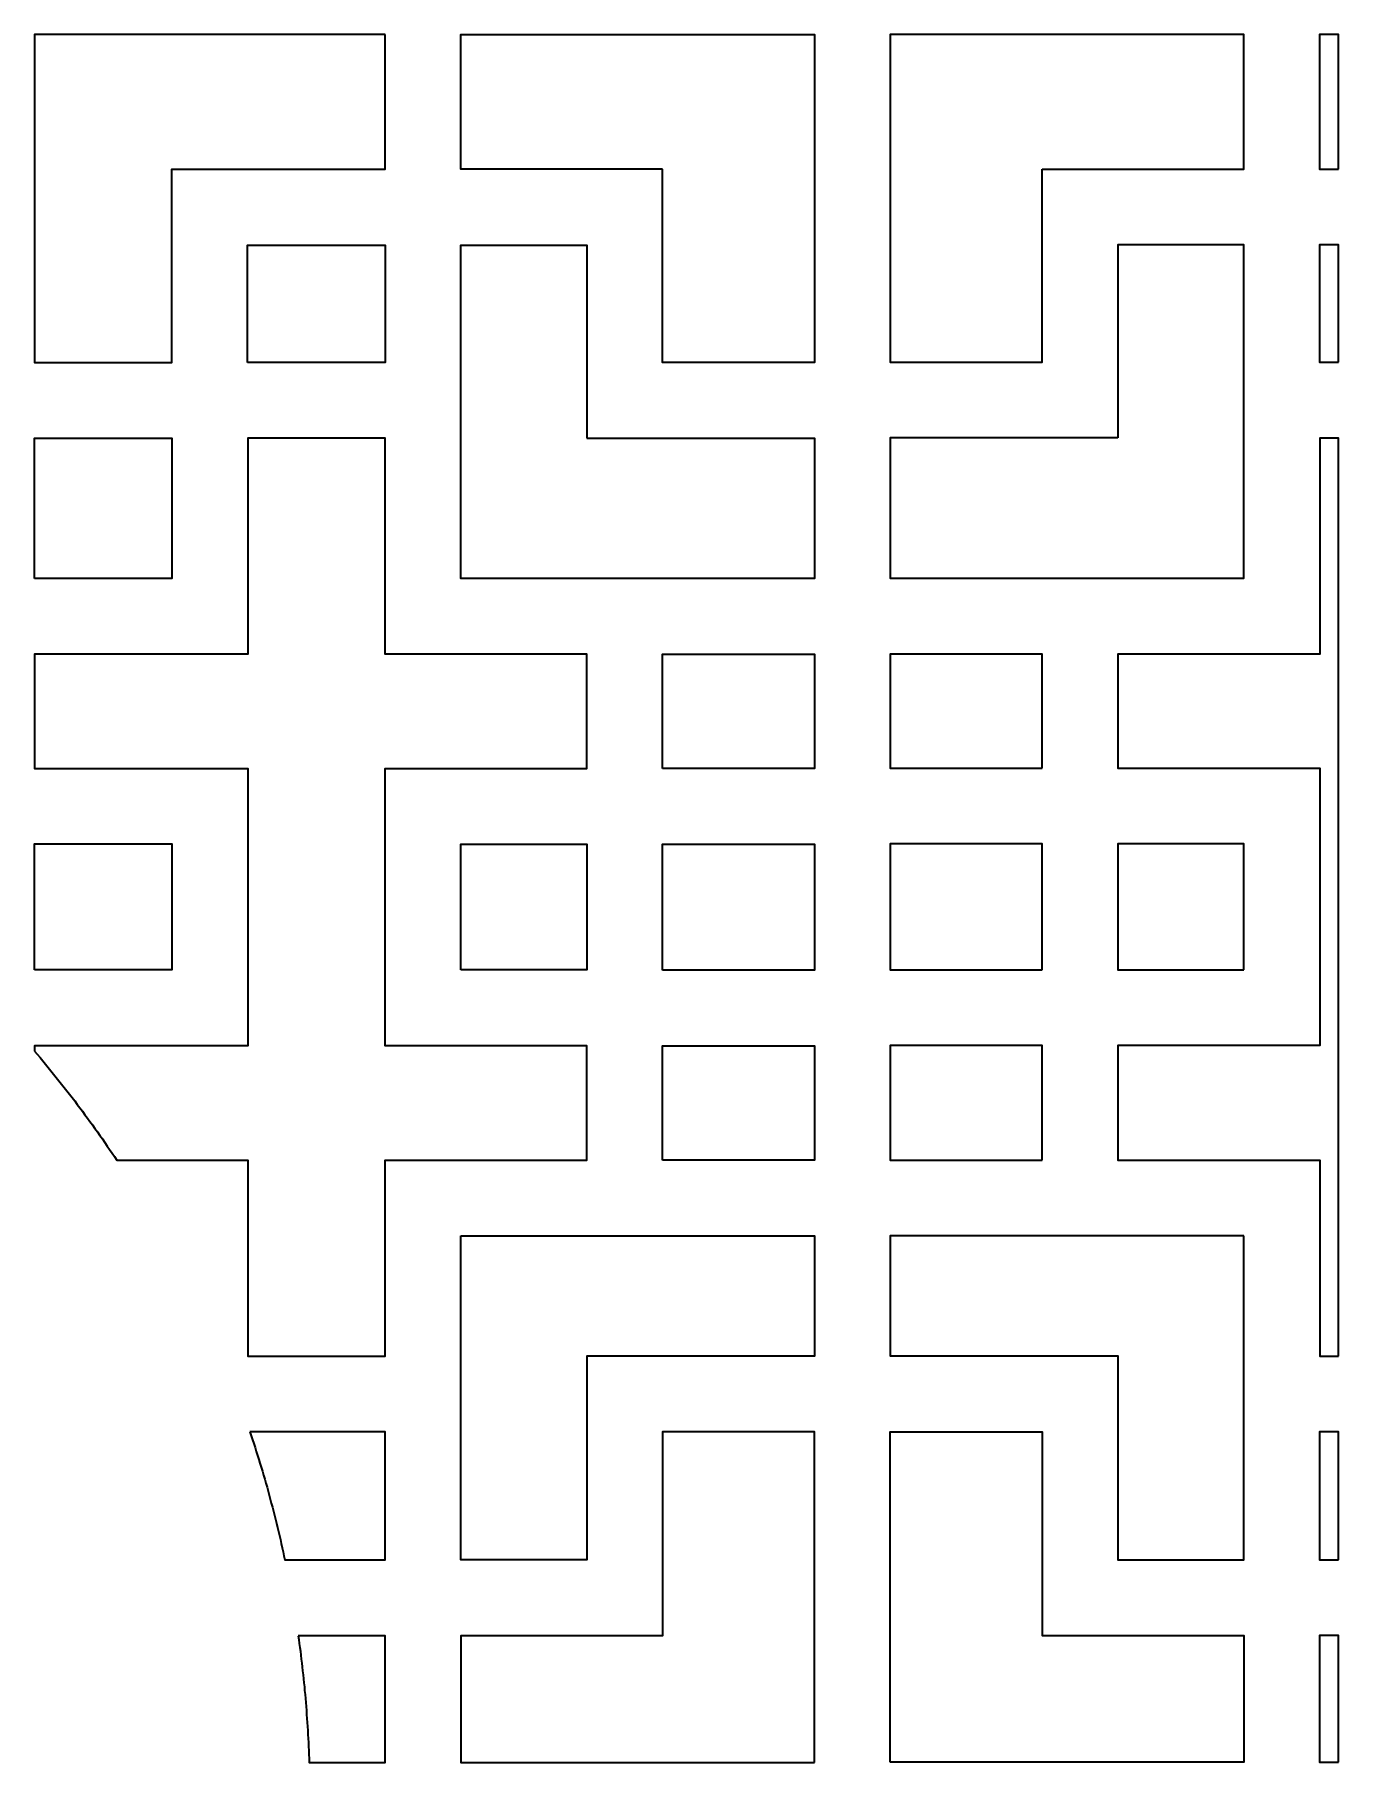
# Model space of a CAD drawing. Header units: centimetres. Extents: x 24 to 482, y -156 to 120.
# Drawn here: x 216.49 to 247.49, y -17.92 to 23.16 of the extents above; entities that cross this region are included whole.
import ezdxf

# ---------------------------------------------------------------- set-up
doc = ezdxf.new("R2010")
doc.units = ezdxf.units.CM
doc.header["$MEASUREMENT"] = 0
doc.layers.add('layer 1', color=7, linetype='Continuous')

msp = doc.modelspace()

# ---------------------------------------------------------------- linework, layer by layer
at = {"layer": 'layer 1', "color": 250, "lineweight": 35}
for points, knots in [([(224.82582, 23.15496), (224.82582, 23.15496), (224.82582, 19.95496), (224.82582, 19.95496), (224.82582, 19.95496), (224.82582, 19.95496), (219.75832, 19.95496), (219.75832, 19.95496), (219.75832, 19.95496), (219.75832, 19.95496), (219.75832, 15.36496), (219.75832, 15.36496), (219.75832, 15.36496), (219.75832, 15.36496), (216.49332, 15.36496), (216.49332, 15.36496), (216.49332, 15.36496), (216.49332, 15.36496), (216.49332, 23.15496), (216.49332, 23.15496), (216.49332, 23.15496), (216.49332, 23.15496), (224.82582, 23.15496), (224.82582, 23.15496)], [0, 0, 0, 0, 0.14285714, 0.14285714, 0.14285714, 0.14285714, 0.28571429, 0.28571429, 0.28571429, 0.28571429, 0.42857143, 0.42857143, 0.42857143, 0.42857143, 0.57142857, 0.57142857, 0.57142857, 0.57142857, 0.71428571, 0.71428571, 0.71428571, 0.71428571, 1, 1, 1, 1]), ([(231.42082, 19.95496), (231.42082, 19.95496), (231.41832, 15.36496), (231.41832, 15.36496), (231.41832, 15.36496), (231.41832, 15.36496), (235.03082, 15.36496), (235.03082, 15.36496), (235.03082, 15.36496), (235.03082, 15.36496), (235.03082, 23.15496), (235.03082, 23.15496), (235.03082, 23.15496), (235.03082, 23.15496), (226.62582, 23.15496), (226.62582, 23.15496), (226.62582, 23.15496), (226.62582, 23.15496), (226.62582, 19.95496), (226.62582, 19.95496), (226.62582, 19.95496), (226.62582, 19.95496), (231.42082, 19.95496), (231.42082, 19.95496)], [0, 0, 0, 0, 0.14285714, 0.14285714, 0.14285714, 0.14285714, 0.28571429, 0.28571429, 0.28571429, 0.28571429, 0.42857143, 0.42857143, 0.42857143, 0.42857143, 0.57142857, 0.57142857, 0.57142857, 0.57142857, 0.71428571, 0.71428571, 0.71428571, 0.71428571, 1, 1, 1, 1]), ([(240.44332, 19.95746), (240.44332, 19.95746), (240.44582, 15.36996), (240.44582, 15.36996), (240.44582, 15.36996), (240.44582, 15.36996), (236.83332, 15.36996), (236.83332, 15.36996), (236.83332, 15.36996), (236.83332, 15.36996), (236.83332, 23.15746), (236.83332, 23.15746), (236.83332, 23.15746), (236.83332, 23.15746), (245.23832, 23.15746), (245.23832, 23.15746), (245.23832, 23.15746), (245.23832, 23.15746), (245.23832, 19.95746), (245.23832, 19.95746), (245.23832, 19.95746), (245.23832, 19.95746), (240.44332, 19.95746), (240.44332, 19.95746)], [0, 0, 0, 0, 0.14285714, 0.14285714, 0.14285714, 0.14285714, 0.28571429, 0.28571429, 0.28571429, 0.28571429, 0.42857143, 0.42857143, 0.42857143, 0.42857143, 0.57142857, 0.57142857, 0.57142857, 0.57142857, 0.71428571, 0.71428571, 0.71428571, 0.71428571, 1, 1, 1, 1]), ([(247.48581, 19.95746), (247.48581, 19.95746), (247.03832, 19.95746), (247.03832, 19.95746), (247.03832, 19.95746), (247.03832, 19.95746), (247.03832, 23.15746), (247.03832, 23.15746), (247.03832, 23.15746), (247.03832, 23.15746), (247.48581, 23.15746), (247.48581, 23.15746), (247.48581, 23.15746), (247.48581, 23.15746), (247.48581, 19.95746), (247.48581, 19.95746)], [0, 0, 0, 0, 0.2, 0.2, 0.2, 0.2, 0.4, 0.4, 0.4, 0.4, 0.6, 0.6, 0.6, 0.6, 1, 1, 1, 1]), ([(221.55582, 15.36496), (221.55582, 15.36496), (224.82582, 15.36496), (224.82582, 15.36496), (224.82582, 15.36496), (224.82582, 15.36496), (224.82582, 18.15496), (224.82582, 18.15496), (224.82582, 18.15496), (224.82582, 18.15496), (221.55582, 18.15496), (221.55582, 18.15496), (221.55582, 18.15496), (221.55582, 18.15496), (221.55582, 15.36496), (221.55582, 15.36496)], [0, 0, 0, 0, 0.2, 0.2, 0.2, 0.2, 0.4, 0.4, 0.4, 0.4, 0.6, 0.6, 0.6, 0.6, 1, 1, 1, 1]), ([(229.62082, 13.56496), (229.62082, 13.56496), (229.62082, 18.15496), (229.62082, 18.15496), (229.62082, 18.15496), (229.62082, 18.15496), (226.62582, 18.15496), (226.62582, 18.15496), (226.62582, 18.15496), (226.62582, 18.15496), (226.62582, 10.22996), (226.62582, 10.22996), (226.62582, 10.22996), (226.62582, 10.22996), (235.03082, 10.22996), (235.03082, 10.22996), (235.03082, 10.22996), (235.03082, 10.22996), (235.03082, 13.56496), (235.03082, 13.56496), (235.03082, 13.56496), (235.03082, 13.56496), (229.62082, 13.56496), (229.62082, 13.56496)], [0, 0, 0, 0, 0.14285714, 0.14285714, 0.14285714, 0.14285714, 0.28571429, 0.28571429, 0.28571429, 0.28571429, 0.42857143, 0.42857143, 0.42857143, 0.42857143, 0.57142857, 0.57142857, 0.57142857, 0.57142857, 0.71428571, 0.71428571, 0.71428571, 0.71428571, 1, 1, 1, 1]), ([(242.24331, 13.56996), (242.24331, 13.56996), (242.24331, 18.15746), (242.24331, 18.15746), (242.24331, 18.15746), (242.24331, 18.15746), (245.23832, 18.15746), (245.23832, 18.15746), (245.23832, 18.15746), (245.23832, 18.15746), (245.23832, 10.23246), (245.23832, 10.23246), (245.23832, 10.23246), (245.23832, 10.23246), (236.83332, 10.23246), (236.83332, 10.23246), (236.83332, 10.23246), (236.83332, 10.23246), (236.83332, 13.56996), (236.83332, 13.56996), (236.83332, 13.56996), (236.83332, 13.56996), (242.24331, 13.56996), (242.24331, 13.56996)], [0, 0, 0, 0, 0.14285714, 0.14285714, 0.14285714, 0.14285714, 0.28571429, 0.28571429, 0.28571429, 0.28571429, 0.42857143, 0.42857143, 0.42857143, 0.42857143, 0.57142857, 0.57142857, 0.57142857, 0.57142857, 0.71428571, 0.71428571, 0.71428571, 0.71428571, 1, 1, 1, 1]), ([(247.48581, 15.36996), (247.48581, 15.36996), (247.03832, 15.36996), (247.03832, 15.36996), (247.03832, 15.36996), (247.03832, 15.36996), (247.03832, 18.15746), (247.03832, 18.15746), (247.03832, 18.15746), (247.03832, 18.15746), (247.48581, 18.15746), (247.48581, 18.15746), (247.48581, 18.15746), (247.48581, 18.15746), (247.48581, 15.36996), (247.48581, 15.36996)], [0, 0, 0, 0, 0.2, 0.2, 0.2, 0.2, 0.4, 0.4, 0.4, 0.4, 0.6, 0.6, 0.6, 0.6, 1, 1, 1, 1]), ([(216.49332, 10.22746), (216.49332, 10.22746), (219.75582, 10.22746), (219.75582, 10.22746), (219.75582, 10.22746), (219.75582, 10.22746), (219.75582, 13.56496), (219.75582, 13.56496), (219.75582, 13.56496), (219.75582, 13.56496), (216.49332, 13.56496), (216.49332, 13.56496), (216.49332, 13.56496), (216.49332, 13.56496), (216.49332, 10.22746), (216.49332, 10.22746)], [0, 0, 0, 0, 0.2, 0.2, 0.2, 0.2, 0.4, 0.4, 0.4, 0.4, 0.6, 0.6, 0.6, 0.6, 1, 1, 1, 1]), ([(216.49332, -1.00504), (216.49332, -1.00504), (216.49332, -0.88004), (216.49332, -0.88004), (216.49332, -0.88004), (216.49332, -0.88004), (221.56332, -0.88004), (221.56332, -0.88004), (221.56332, -0.88004), (221.56332, -0.88004), (221.56332, 5.71496), (221.56332, 5.71496), (221.56332, 5.71496), (221.56332, 5.71496), (216.49332, 5.71496), (216.49332, 5.71496), (216.49332, 5.71496), (216.49332, 5.71496), (216.49332, 8.42746), (216.49332, 8.42746), (216.49332, 8.42746), (216.49332, 8.42746), (221.56332, 8.42746), (221.56332, 8.42746), (221.56332, 8.42746), (221.56332, 8.42746), (221.56332, 13.56496), (221.56332, 13.56496), (221.56332, 13.56496), (221.56332, 13.56496), (224.82332, 13.56496), (224.82332, 13.56496), (224.82332, 13.56496), (224.82332, 13.56496), (224.82332, 8.42746), (224.82332, 8.42746), (224.82332, 8.42746), (224.82332, 8.42746), (229.62082, 8.42746), (229.62082, 8.42746), (229.62082, 8.42746), (229.62082, 8.42746), (229.62082, 5.71496), (229.62082, 5.71496), (229.62082, 5.71496), (229.62082, 5.71496), (224.82332, 5.71496), (224.82332, 5.71496), (224.82332, 5.71496), (224.82332, 5.71496), (224.82332, -0.88004), (224.82332, -0.88004), (224.82332, -0.88004), (224.82332, -0.88004), (229.62082, -0.88004), (229.62082, -0.88004), (229.62082, -0.88004), (229.62082, -0.88004), (229.62082, -3.60004), (229.62082, -3.60004), (229.62082, -3.60004), (229.62082, -3.60004), (224.82332, -3.59754), (224.82332, -3.59754), (224.82332, -3.59754), (224.82332, -3.59754), (224.82332, -8.26004), (224.82332, -8.26004), (224.82332, -8.26004), (224.82332, -8.26004), (221.56332, -8.26004), (221.56332, -8.26004), (221.56332, -8.26004), (221.56332, -8.26004), (221.56332, -3.60004), (221.56332, -3.60004), (221.56332, -3.60004), (221.56332, -3.60004), (218.44832, -3.60004), (218.44832, -3.60004), (218.44832, -3.60004), (218.44832, -3.60004), (218.44832, -3.60004), (218.44832, -3.60004), (218.44832, -3.60004), (218.44832, -3.60004), (218.39332, -3.51504), (218.39332, -3.51504), (218.39332, -3.51504), (218.39332, -3.51504), (218.33582, -3.43004), (218.33582, -3.43004), (218.33582, -3.43004), (218.33582, -3.43004), (218.27831, -3.34504), (218.27831, -3.34504), (218.27831, -3.34504), (218.27831, -3.34504), (218.22082, -3.26254), (218.22082, -3.26254), (218.22082, -3.26254), (218.22082, -3.26254), (218.16332, -3.17754), (218.16332, -3.17754), (218.16332, -3.17754), (218.16332, -3.17754), (218.10582, -3.09504), (218.10582, -3.09504), (218.10582, -3.09504), (218.10582, -3.09504), (218.04832, -3.01004), (218.04832, -3.01004), (218.04832, -3.01004), (218.04832, -3.01004), (217.98832, -2.92754), (217.98832, -2.92754), (217.98832, -2.92754), (217.98832, -2.92754), (217.92832, -2.84504), (217.92832, -2.84504), (217.92832, -2.84504), (217.92832, -2.84504), (217.87082, -2.76254), (217.87082, -2.76254), (217.87082, -2.76254), (217.87082, -2.76254), (217.81082, -2.68004), (217.81082, -2.68004), (217.81082, -2.68004), (217.81082, -2.68004), (217.75082, -2.59754), (217.75082, -2.59754), (217.75082, -2.59754), (217.75082, -2.59754), (217.69082, -2.51754), (217.69082, -2.51754), (217.69082, -2.51754), (217.69082, -2.51754), (217.63082, -2.43504), (217.63082, -2.43504), (217.63082, -2.43504), (217.63082, -2.43504), (217.57082, -2.35254), (217.57082, -2.35254), (217.57082, -2.35254), (217.57082, -2.35254), (217.50832, -2.27254), (217.50832, -2.27254), (217.50832, -2.27254), (217.50832, -2.27254), (217.44832, -2.19004), (217.44832, -2.19004), (217.44832, -2.19004), (217.44832, -2.19004), (217.38582, -2.11004), (217.38582, -2.11004), (217.38582, -2.11004), (217.38582, -2.11004), (217.32331, -2.03004), (217.32331, -2.03004), (217.32331, -2.03004), (217.32331, -2.03004), (217.26082, -1.95004), (217.26082, -1.95004), (217.26082, -1.95004), (217.26082, -1.95004), (217.19832, -1.87004), (217.19832, -1.87004), (217.19832, -1.87004), (217.19832, -1.87004), (217.13582, -1.79004), (217.13582, -1.79004), (217.13582, -1.79004), (217.13582, -1.79004), (217.07332, -1.71004), (217.07332, -1.71004), (217.07332, -1.71004), (217.07332, -1.71004), (217.01082, -1.63004), (217.01082, -1.63004), (217.01082, -1.63004), (217.01082, -1.63004), (216.94582, -1.55254), (216.94582, -1.55254), (216.94582, -1.55254), (216.94582, -1.55254), (216.88332, -1.47254), (216.88332, -1.47254), (216.88332, -1.47254), (216.88332, -1.47254), (216.81832, -1.39504), (216.81832, -1.39504), (216.81832, -1.39504), (216.81832, -1.39504), (216.75332, -1.31504), (216.75332, -1.31504), (216.75332, -1.31504), (216.75332, -1.31504), (216.69081, -1.23754), (216.69081, -1.23754), (216.69081, -1.23754), (216.69081, -1.23754), (216.62332, -1.16004), (216.62332, -1.16004), (216.62332, -1.16004), (216.62332, -1.16004), (216.55832, -1.08254), (216.55832, -1.08254), (216.55832, -1.08254), (216.55832, -1.08254), (216.49332, -1.00504), (216.49332, -1.00504)], [0, 0, 0, 0, 0.01851852, 0.01851852, 0.01851852, 0.01851852, 0.03703704, 0.03703704, 0.03703704, 0.03703704, 0.05555556, 0.05555556, 0.05555556, 0.05555556, 0.07407407, 0.07407407, 0.07407407, 0.07407407, 0.09259259, 0.09259259, 0.09259259, 0.09259259, 0.11111111, 0.11111111, 0.11111111, 0.11111111, 0.12962963, 0.12962963, 0.12962963, 0.12962963, 0.14814815, 0.14814815, 0.14814815, 0.14814815, 0.16666667, 0.16666667, 0.16666667, 0.16666667, 0.18518519, 0.18518519, 0.18518519, 0.18518519, 0.2037037, 0.2037037, 0.2037037, 0.2037037, 0.22222222, 0.22222222, 0.22222222, 0.22222222, 0.24074074, 0.24074074, 0.24074074, 0.24074074, 0.25925926, 0.25925926, 0.25925926, 0.25925926, 0.27777778, 0.27777778, 0.27777778, 0.27777778, 0.2962963, 0.2962963, 0.2962963, 0.2962963, 0.31481481, 0.31481481, 0.31481481, 0.31481481, 0.33333333, 0.33333333, 0.33333333, 0.33333333, 0.35185185, 0.35185185, 0.35185185, 0.35185185, 0.37037037, 0.37037037, 0.37037037, 0.37037037, 0.38888889, 0.38888889, 0.38888889, 0.38888889, 0.40740741, 0.40740741, 0.40740741, 0.40740741, 0.42592593, 0.42592593, 0.42592593, 0.42592593, 0.44444444, 0.44444444, 0.44444444, 0.44444444, 0.46296296, 0.46296296, 0.46296296, 0.46296296, 0.48148148, 0.48148148, 0.48148148, 0.48148148, 0.5, 0.5, 0.5, 0.5, 0.51851852, 0.51851852, 0.51851852, 0.51851852, 0.53703704, 0.53703704, 0.53703704, 0.53703704, 0.55555556, 0.55555556, 0.55555556, 0.55555556, 0.57407407, 0.57407407, 0.57407407, 0.57407407, 0.59259259, 0.59259259, 0.59259259, 0.59259259, 0.61111111, 0.61111111, 0.61111111, 0.61111111, 0.62962963, 0.62962963, 0.62962963, 0.62962963, 0.64814815, 0.64814815, 0.64814815, 0.64814815, 0.66666667, 0.66666667, 0.66666667, 0.66666667, 0.68518519, 0.68518519, 0.68518519, 0.68518519, 0.7037037, 0.7037037, 0.7037037, 0.7037037, 0.72222222, 0.72222222, 0.72222222, 0.72222222, 0.74074074, 0.74074074, 0.74074074, 0.74074074, 0.75925926, 0.75925926, 0.75925926, 0.75925926, 0.77777778, 0.77777778, 0.77777778, 0.77777778, 0.7962963, 0.7962963, 0.7962963, 0.7962963, 0.81481481, 0.81481481, 0.81481481, 0.81481481, 0.83333333, 0.83333333, 0.83333333, 0.83333333, 0.85185185, 0.85185185, 0.85185185, 0.85185185, 0.87037037, 0.87037037, 0.87037037, 0.87037037, 0.88888889, 0.88888889, 0.88888889, 0.88888889, 0.90740741, 0.90740741, 0.90740741, 0.90740741, 0.92592593, 0.92592593, 0.92592593, 0.92592593, 0.94444444, 0.94444444, 0.94444444, 0.94444444, 0.96296296, 0.96296296, 0.96296296, 0.96296296, 1, 1, 1, 1]), ([(247.48581, -8.25754), (247.48581, -8.25754), (247.04082, -8.25754), (247.04082, -8.25754), (247.04082, -8.25754), (247.04082, -8.25754), (247.04082, -3.59504), (247.04082, -3.59504), (247.04082, -3.59504), (247.04082, -3.59504), (242.24331, -3.59504), (242.24331, -3.59504), (242.24331, -3.59504), (242.24331, -3.59504), (242.24331, -0.87504), (242.24331, -0.87504), (242.24331, -0.87504), (242.24331, -0.87504), (247.04082, -0.87504), (247.04082, -0.87504), (247.04082, -0.87504), (247.04082, -0.87504), (247.04082, 5.71996), (247.04082, 5.71996), (247.04082, 5.71996), (247.04082, 5.71996), (242.24331, 5.71996), (242.24331, 5.71996), (242.24331, 5.71996), (242.24331, 5.71996), (242.24331, 8.42996), (242.24331, 8.42996), (242.24331, 8.42996), (242.24331, 8.42996), (247.04082, 8.42996), (247.04082, 8.42996), (247.04082, 8.42996), (247.04082, 8.42996), (247.04082, 13.56746), (247.04082, 13.56746), (247.04082, 13.56746), (247.04082, 13.56746), (247.48581, 13.56746), (247.48581, 13.56746), (247.48581, 13.56746), (247.48581, 13.56746), (247.48581, -8.25754), (247.48581, -8.25754)], [0, 0, 0, 0, 0.07692308, 0.07692308, 0.07692308, 0.07692308, 0.15384615, 0.15384615, 0.15384615, 0.15384615, 0.23076923, 0.23076923, 0.23076923, 0.23076923, 0.30769231, 0.30769231, 0.30769231, 0.30769231, 0.38461538, 0.38461538, 0.38461538, 0.38461538, 0.46153846, 0.46153846, 0.46153846, 0.46153846, 0.53846154, 0.53846154, 0.53846154, 0.53846154, 0.61538462, 0.61538462, 0.61538462, 0.61538462, 0.69230769, 0.69230769, 0.69230769, 0.69230769, 0.76923077, 0.76923077, 0.76923077, 0.76923077, 0.84615385, 0.84615385, 0.84615385, 0.84615385, 1, 1, 1, 1]), ([(231.41832, 5.71496), (231.41832, 5.71496), (235.03082, 5.71496), (235.03082, 5.71496), (235.03082, 5.71496), (235.03082, 5.71496), (235.03082, 8.42746), (235.03082, 8.42746), (235.03082, 8.42746), (235.03082, 8.42746), (231.41832, 8.42746), (231.41832, 8.42746), (231.41832, 8.42746), (231.41832, 8.42746), (231.41832, 5.71496), (231.41832, 5.71496)], [0, 0, 0, 0, 0.2, 0.2, 0.2, 0.2, 0.4, 0.4, 0.4, 0.4, 0.6, 0.6, 0.6, 0.6, 1, 1, 1, 1]), ([(240.44582, 5.71746), (240.44582, 5.71746), (236.83332, 5.71746), (236.83332, 5.71746), (236.83332, 5.71746), (236.83332, 5.71746), (236.83332, 8.42996), (236.83332, 8.42996), (236.83332, 8.42996), (236.83332, 8.42996), (240.44582, 8.42996), (240.44582, 8.42996), (240.44582, 8.42996), (240.44582, 8.42996), (240.44582, 5.71746), (240.44582, 5.71746)], [0, 0, 0, 0, 0.2, 0.2, 0.2, 0.2, 0.4, 0.4, 0.4, 0.4, 0.6, 0.6, 0.6, 0.6, 1, 1, 1, 1]), ([(216.49332, 0.92246), (216.49332, 0.92246), (219.75832, 0.92246), (219.75832, 0.92246), (219.75832, 0.92246), (219.75832, 0.92246), (219.75832, 3.91746), (219.75832, 3.91746), (219.75832, 3.91746), (219.75832, 3.91746), (216.49332, 3.91746), (216.49332, 3.91746), (216.49332, 3.91746), (216.49332, 3.91746), (216.49332, 0.92246), (216.49332, 0.92246)], [0, 0, 0, 0, 0.2, 0.2, 0.2, 0.2, 0.4, 0.4, 0.4, 0.4, 0.6, 0.6, 0.6, 0.6, 1, 1, 1, 1]), ([(226.62332, 0.92246), (226.62332, 0.92246), (229.62082, 0.92246), (229.62082, 0.92246), (229.62082, 0.92246), (229.62082, 0.92246), (229.62082, 3.91496), (229.62082, 3.91496), (229.62082, 3.91496), (229.62082, 3.91496), (226.62332, 3.91496), (226.62332, 3.91496), (226.62332, 3.91496), (226.62332, 3.91496), (226.62332, 0.92246), (226.62332, 0.92246)], [0, 0, 0, 0, 0.2, 0.2, 0.2, 0.2, 0.4, 0.4, 0.4, 0.4, 0.6, 0.6, 0.6, 0.6, 1, 1, 1, 1]), ([(231.42082, 0.91996), (231.42082, 0.91996), (235.03082, 0.91996), (235.03082, 0.91996), (235.03082, 0.91996), (235.03082, 0.91996), (235.03082, 3.91496), (235.03082, 3.91496), (235.03082, 3.91496), (235.03082, 3.91496), (231.42082, 3.91496), (231.42082, 3.91496), (231.42082, 3.91496), (231.42082, 3.91496), (231.42082, 0.91996), (231.42082, 0.91996)], [0, 0, 0, 0, 0.2, 0.2, 0.2, 0.2, 0.4, 0.4, 0.4, 0.4, 0.6, 0.6, 0.6, 0.6, 1, 1, 1, 1]), ([(240.44332, 0.92496), (240.44332, 0.92496), (236.83332, 0.92496), (236.83332, 0.92496), (236.83332, 0.92496), (236.83332, 0.92496), (236.83332, 3.91746), (236.83332, 3.91746), (236.83332, 3.91746), (236.83332, 3.91746), (240.44332, 3.91746), (240.44332, 3.91746), (240.44332, 3.91746), (240.44332, 3.91746), (240.44332, 0.92496), (240.44332, 0.92496)], [0, 0, 0, 0, 0.2, 0.2, 0.2, 0.2, 0.4, 0.4, 0.4, 0.4, 0.6, 0.6, 0.6, 0.6, 1, 1, 1, 1]), ([(245.24082, 0.92496), (245.24082, 0.92496), (242.24331, 0.92496), (242.24331, 0.92496), (242.24331, 0.92496), (242.24331, 0.92496), (242.24331, 3.91996), (242.24331, 3.91996), (242.24331, 3.91996), (242.24331, 3.91996), (245.24082, 3.91996), (245.24082, 3.91996), (245.24082, 3.91996), (245.24082, 3.91996), (245.24082, 0.92496), (245.24082, 0.92496)], [0, 0, 0, 0, 0.2, 0.2, 0.2, 0.2, 0.4, 0.4, 0.4, 0.4, 0.6, 0.6, 0.6, 0.6, 1, 1, 1, 1]), ([(231.42082, -3.60254), (231.42082, -3.60254), (235.03082, -3.60254), (235.03082, -3.60254), (235.03082, -3.60254), (235.03082, -3.60254), (235.03082, -0.87754), (235.03082, -0.87754), (235.03082, -0.87754), (235.03082, -0.87754), (231.42082, -0.87754), (231.42082, -0.87754), (231.42082, -0.87754), (231.42082, -0.87754), (231.42082, -3.60254), (231.42082, -3.60254)], [0, 0, 0, 0, 0.2, 0.2, 0.2, 0.2, 0.4, 0.4, 0.4, 0.4, 0.6, 0.6, 0.6, 0.6, 1, 1, 1, 1]), ([(240.44332, -3.60004), (240.44332, -3.60004), (236.83332, -3.60004), (236.83332, -3.60004), (236.83332, -3.60004), (236.83332, -3.60004), (236.83332, -0.87504), (236.83332, -0.87504), (236.83332, -0.87504), (236.83332, -0.87504), (240.44332, -0.87504), (240.44332, -0.87504), (240.44332, -0.87504), (240.44332, -0.87504), (240.44332, -3.60004), (240.44332, -3.60004)], [0, 0, 0, 0, 0.2, 0.2, 0.2, 0.2, 0.4, 0.4, 0.4, 0.4, 0.6, 0.6, 0.6, 0.6, 1, 1, 1, 1]), ([(226.62582, -5.40004), (226.62582, -5.40004), (226.62582, -13.10254), (226.62582, -13.10254), (226.62582, -13.10254), (226.62582, -13.10254), (229.61832, -13.10254), (229.61832, -13.10254), (229.61832, -13.10254), (229.61832, -13.10254), (229.61832, -8.25754), (229.61832, -8.25754), (229.61832, -8.25754), (229.61832, -8.25754), (235.03082, -8.25754), (235.03082, -8.25754), (235.03082, -8.25754), (235.03082, -8.25754), (235.03082, -5.40004), (235.03082, -5.40004), (235.03082, -5.40004), (235.03082, -5.40004), (226.62582, -5.40004), (226.62582, -5.40004)], [0, 0, 0, 0, 0.14285714, 0.14285714, 0.14285714, 0.14285714, 0.28571429, 0.28571429, 0.28571429, 0.28571429, 0.42857143, 0.42857143, 0.42857143, 0.42857143, 0.57142857, 0.57142857, 0.57142857, 0.57142857, 0.71428571, 0.71428571, 0.71428571, 0.71428571, 1, 1, 1, 1]), ([(245.23832, -5.39504), (245.23832, -5.39504), (245.23832, -13.10004), (245.23832, -13.10004), (245.23832, -13.10004), (245.23832, -13.10004), (242.24331, -13.10004), (242.24331, -13.10004), (242.24331, -13.10004), (242.24331, -13.10004), (242.24331, -8.25254), (242.24331, -8.25254), (242.24331, -8.25254), (242.24331, -8.25254), (236.83332, -8.25254), (236.83332, -8.25254), (236.83332, -8.25254), (236.83332, -8.25254), (236.83332, -5.39754), (236.83332, -5.39754), (236.83332, -5.39754), (236.83332, -5.39754), (245.23832, -5.39504), (245.23832, -5.39504)], [0, 0, 0, 0, 0.14285714, 0.14285714, 0.14285714, 0.14285714, 0.28571429, 0.28571429, 0.28571429, 0.28571429, 0.42857143, 0.42857143, 0.42857143, 0.42857143, 0.57142857, 0.57142857, 0.57142857, 0.57142857, 0.71428571, 0.71428571, 0.71428571, 0.71428571, 1, 1, 1, 1]), ([(221.61332, -10.05504), (221.61332, -10.05504), (224.82582, -10.05504), (224.82582, -10.05504), (224.82582, -10.05504), (224.82582, -10.05504), (224.82582, -13.10254), (224.82582, -13.10254), (224.82582, -13.10254), (224.82582, -13.10254), (222.44332, -13.10254), (222.44332, -13.10254), (222.44332, -13.10254), (222.44332, -13.10254), (222.44332, -13.10254), (222.44332, -13.10254), (222.44332, -13.10254), (222.44332, -13.10254), (222.42082, -13.00504), (222.42082, -13.00504), (222.42082, -13.00504), (222.42082, -13.00504), (222.40081, -12.90754), (222.40081, -12.90754), (222.40081, -12.90754), (222.40081, -12.90754), (222.37832, -12.81004), (222.37832, -12.81004), (222.37832, -12.81004), (222.37832, -12.81004), (222.35832, -12.71254), (222.35832, -12.71254), (222.35832, -12.71254), (222.35832, -12.71254), (222.33582, -12.61754), (222.33582, -12.61754), (222.33582, -12.61754), (222.33582, -12.61754), (222.31332, -12.52004), (222.31332, -12.52004), (222.31332, -12.52004), (222.31332, -12.52004), (222.29082, -12.42254), (222.29082, -12.42254), (222.29082, -12.42254), (222.29082, -12.42254), (222.26582, -12.32754), (222.26582, -12.32754), (222.26582, -12.32754), (222.26582, -12.32754), (222.24331, -12.23004), (222.24331, -12.23004), (222.24331, -12.23004), (222.24331, -12.23004), (222.22082, -12.13504), (222.22082, -12.13504), (222.22082, -12.13504), (222.22082, -12.13504), (222.19582, -12.04004), (222.19582, -12.04004), (222.19582, -12.04004), (222.19582, -12.04004), (222.17082, -11.94254), (222.17082, -11.94254), (222.17082, -11.94254), (222.17082, -11.94254), (222.14582, -11.84754), (222.14582, -11.84754), (222.14582, -11.84754), (222.14582, -11.84754), (222.12082, -11.75254), (222.12082, -11.75254), (222.12082, -11.75254), (222.12082, -11.75254), (222.09582, -11.65754), (222.09582, -11.65754), (222.09582, -11.65754), (222.09582, -11.65754), (222.07082, -11.56254), (222.07082, -11.56254), (222.07082, -11.56254), (222.07082, -11.56254), (222.04332, -11.46504), (222.04332, -11.46504), (222.04332, -11.46504), (222.04332, -11.46504), (222.01832, -11.37004), (222.01832, -11.37004), (222.01832, -11.37004), (222.01832, -11.37004), (221.99082, -11.27754), (221.99082, -11.27754), (221.99082, -11.27754), (221.99082, -11.27754), (221.96332, -11.18254), (221.96332, -11.18254), (221.96332, -11.18254), (221.96332, -11.18254), (221.93582, -11.08754), (221.93582, -11.08754), (221.93582, -11.08754), (221.93582, -11.08754), (221.90832, -10.99254), (221.90832, -10.99254), (221.90832, -10.99254), (221.90832, -10.99254), (221.88082, -10.89754), (221.88082, -10.89754), (221.88082, -10.89754), (221.88082, -10.89754), (221.85082, -10.80504), (221.85082, -10.80504), (221.85082, -10.80504), (221.85082, -10.80504), (221.82332, -10.71004), (221.82332, -10.71004), (221.82332, -10.71004), (221.82332, -10.71004), (221.79332, -10.61504), (221.79332, -10.61504), (221.79332, -10.61504), (221.79332, -10.61504), (221.76331, -10.52254), (221.76331, -10.52254), (221.76331, -10.52254), (221.76331, -10.52254), (221.73582, -10.43004), (221.73582, -10.43004), (221.73582, -10.43004), (221.73582, -10.43004), (221.70582, -10.33504), (221.70582, -10.33504), (221.70582, -10.33504), (221.70582, -10.33504), (221.67332, -10.24254), (221.67332, -10.24254), (221.67332, -10.24254), (221.67332, -10.24254), (221.64332, -10.15004), (221.64332, -10.15004), (221.64332, -10.15004), (221.64332, -10.15004), (221.61332, -10.05504), (221.61332, -10.05504)], [0, 0, 0, 0, 0.02702703, 0.02702703, 0.02702703, 0.02702703, 0.05405405, 0.05405405, 0.05405405, 0.05405405, 0.08108108, 0.08108108, 0.08108108, 0.08108108, 0.10810811, 0.10810811, 0.10810811, 0.10810811, 0.13513514, 0.13513514, 0.13513514, 0.13513514, 0.16216216, 0.16216216, 0.16216216, 0.16216216, 0.18918919, 0.18918919, 0.18918919, 0.18918919, 0.21621622, 0.21621622, 0.21621622, 0.21621622, 0.24324324, 0.24324324, 0.24324324, 0.24324324, 0.27027027, 0.27027027, 0.27027027, 0.27027027, 0.2972973, 0.2972973, 0.2972973, 0.2972973, 0.32432432, 0.32432432, 0.32432432, 0.32432432, 0.35135135, 0.35135135, 0.35135135, 0.35135135, 0.37837838, 0.37837838, 0.37837838, 0.37837838, 0.40540541, 0.40540541, 0.40540541, 0.40540541, 0.43243243, 0.43243243, 0.43243243, 0.43243243, 0.45945946, 0.45945946, 0.45945946, 0.45945946, 0.48648649, 0.48648649, 0.48648649, 0.48648649, 0.51351351, 0.51351351, 0.51351351, 0.51351351, 0.54054054, 0.54054054, 0.54054054, 0.54054054, 0.56756757, 0.56756757, 0.56756757, 0.56756757, 0.59459459, 0.59459459, 0.59459459, 0.59459459, 0.62162162, 0.62162162, 0.62162162, 0.62162162, 0.64864865, 0.64864865, 0.64864865, 0.64864865, 0.67567568, 0.67567568, 0.67567568, 0.67567568, 0.7027027, 0.7027027, 0.7027027, 0.7027027, 0.72972973, 0.72972973, 0.72972973, 0.72972973, 0.75675676, 0.75675676, 0.75675676, 0.75675676, 0.78378378, 0.78378378, 0.78378378, 0.78378378, 0.81081081, 0.81081081, 0.81081081, 0.81081081, 0.83783784, 0.83783784, 0.83783784, 0.83783784, 0.86486486, 0.86486486, 0.86486486, 0.86486486, 0.89189189, 0.89189189, 0.89189189, 0.89189189, 0.91891892, 0.91891892, 0.91891892, 0.91891892, 0.94594595, 0.94594595, 0.94594595, 0.94594595, 1, 1, 1, 1]), ([(235.03082, -17.91254), (235.03082, -17.91254), (226.62582, -17.91254), (226.62582, -17.91254), (226.62582, -17.91254), (226.62582, -17.91254), (226.62582, -14.90254), (226.62582, -14.90254), (226.62582, -14.90254), (226.62582, -14.90254), (231.41832, -14.90254), (231.41832, -14.90254), (231.41832, -14.90254), (231.41832, -14.90254), (231.41832, -10.05504), (231.41832, -10.05504), (231.41832, -10.05504), (231.41832, -10.05504), (235.03082, -10.05504), (235.03082, -10.05504), (235.03082, -10.05504), (235.03082, -10.05504), (235.03082, -17.91254), (235.03082, -17.91254)], [0, 0, 0, 0, 0.14285714, 0.14285714, 0.14285714, 0.14285714, 0.28571429, 0.28571429, 0.28571429, 0.28571429, 0.42857143, 0.42857143, 0.42857143, 0.42857143, 0.57142857, 0.57142857, 0.57142857, 0.57142857, 0.71428571, 0.71428571, 0.71428571, 0.71428571, 1, 1, 1, 1]), ([(236.83332, -17.91004), (236.83332, -17.91004), (245.23832, -17.91004), (245.23832, -17.91004), (245.23832, -17.91004), (245.23832, -17.91004), (245.23832, -14.90004), (245.23832, -14.90004), (245.23832, -14.90004), (245.23832, -14.90004), (240.44582, -14.90004), (240.44582, -14.90004), (240.44582, -14.90004), (240.44582, -14.90004), (240.44582, -10.05254), (240.44582, -10.05254), (240.44582, -10.05254), (240.44582, -10.05254), (236.83332, -10.05254), (236.83332, -10.05254), (236.83332, -10.05254), (236.83332, -10.05254), (236.83332, -17.91004), (236.83332, -17.91004)], [0, 0, 0, 0, 0.14285714, 0.14285714, 0.14285714, 0.14285714, 0.28571429, 0.28571429, 0.28571429, 0.28571429, 0.42857143, 0.42857143, 0.42857143, 0.42857143, 0.57142857, 0.57142857, 0.57142857, 0.57142857, 0.71428571, 0.71428571, 0.71428571, 0.71428571, 1, 1, 1, 1]), ([(247.48581, -13.09754), (247.48581, -13.09754), (247.03832, -13.09754), (247.03832, -13.09754), (247.03832, -13.09754), (247.03832, -13.09754), (247.03832, -10.05254), (247.03832, -10.05254), (247.03832, -10.05254), (247.03832, -10.05254), (247.48581, -10.05254), (247.48581, -10.05254), (247.48581, -10.05254), (247.48581, -10.05254), (247.48581, -13.09754), (247.48581, -13.09754)], [0, 0, 0, 0, 0.2, 0.2, 0.2, 0.2, 0.4, 0.4, 0.4, 0.4, 0.6, 0.6, 0.6, 0.6, 1, 1, 1, 1]), ([(222.76082, -14.90254), (222.76082, -14.90254), (224.82582, -14.90254), (224.82582, -14.90254), (224.82582, -14.90254), (224.82582, -14.90254), (224.82582, -17.91254), (224.82582, -17.91254), (224.82582, -17.91254), (224.82582, -17.91254), (223.02082, -17.91504), (223.02082, -17.91504), (223.02082, -17.91504), (223.02082, -17.91504), (223.02082, -17.91504), (223.02082, -17.91504), (223.02082, -17.91504), (223.02082, -17.91504), (223.01832, -17.81754), (223.01832, -17.81754), (223.01832, -17.81754), (223.01832, -17.81754), (223.01332, -17.72254), (223.01332, -17.72254), (223.01332, -17.72254), (223.01332, -17.72254), (223.01082, -17.62754), (223.01082, -17.62754), (223.01082, -17.62754), (223.01082, -17.62754), (223.00582, -17.53254), (223.00582, -17.53254), (223.00582, -17.53254), (223.00582, -17.53254), (223.00082, -17.43754), (223.00082, -17.43754), (223.00082, -17.43754), (223.00082, -17.43754), (222.99582, -17.34254), (222.99582, -17.34254), (222.99582, -17.34254), (222.99582, -17.34254), (222.99082, -17.24754), (222.99082, -17.24754), (222.99082, -17.24754), (222.99082, -17.24754), (222.98582, -17.15254), (222.98582, -17.15254), (222.98582, -17.15254), (222.98582, -17.15254), (222.98082, -17.05754), (222.98082, -17.05754), (222.98082, -17.05754), (222.98082, -17.05754), (222.97332, -16.96254), (222.97332, -16.96254), (222.97332, -16.96254), (222.97332, -16.96254), (222.96832, -16.86754), (222.96832, -16.86754), (222.96832, -16.86754), (222.96832, -16.86754), (222.96081, -16.77254), (222.96081, -16.77254), (222.96081, -16.77254), (222.96081, -16.77254), (222.95332, -16.68004), (222.95332, -16.68004), (222.95332, -16.68004), (222.95332, -16.68004), (222.94582, -16.58504), (222.94582, -16.58504), (222.94582, -16.58504), (222.94582, -16.58504), (222.93832, -16.49004), (222.93832, -16.49004), (222.93832, -16.49004), (222.93832, -16.49004), (222.93082, -16.39504), (222.93082, -16.39504), (222.93082, -16.39504), (222.93082, -16.39504), (222.92332, -16.30254), (222.92332, -16.30254), (222.92332, -16.30254), (222.92332, -16.30254), (222.91332, -16.20754), (222.91332, -16.20754), (222.91332, -16.20754), (222.91332, -16.20754), (222.90582, -16.11504), (222.90582, -16.11504), (222.90582, -16.11504), (222.90582, -16.11504), (222.89582, -16.02004), (222.89582, -16.02004), (222.89582, -16.02004), (222.89582, -16.02004), (222.88582, -15.92754), (222.88582, -15.92754), (222.88582, -15.92754), (222.88582, -15.92754), (222.87581, -15.83254), (222.87581, -15.83254), (222.87581, -15.83254), (222.87581, -15.83254), (222.86582, -15.74004), (222.86582, -15.74004), (222.86582, -15.74004), (222.86582, -15.74004), (222.85582, -15.64504), (222.85582, -15.64504), (222.85582, -15.64504), (222.85582, -15.64504), (222.84332, -15.55254), (222.84332, -15.55254), (222.84332, -15.55254), (222.84332, -15.55254), (222.83332, -15.46004), (222.83332, -15.46004), (222.83332, -15.46004), (222.83332, -15.46004), (222.82082, -15.36504), (222.82082, -15.36504), (222.82082, -15.36504), (222.82082, -15.36504), (222.81082, -15.27254), (222.81082, -15.27254), (222.81082, -15.27254), (222.81082, -15.27254), (222.79831, -15.18004), (222.79831, -15.18004), (222.79831, -15.18004), (222.79831, -15.18004), (222.78582, -15.08754), (222.78582, -15.08754), (222.78582, -15.08754), (222.78582, -15.08754), (222.77332, -14.99504), (222.77332, -14.99504), (222.77332, -14.99504), (222.77332, -14.99504), (222.76082, -14.90254), (222.76082, -14.90254)], [0, 0, 0, 0, 0.02702703, 0.02702703, 0.02702703, 0.02702703, 0.05405405, 0.05405405, 0.05405405, 0.05405405, 0.08108108, 0.08108108, 0.08108108, 0.08108108, 0.10810811, 0.10810811, 0.10810811, 0.10810811, 0.13513514, 0.13513514, 0.13513514, 0.13513514, 0.16216216, 0.16216216, 0.16216216, 0.16216216, 0.18918919, 0.18918919, 0.18918919, 0.18918919, 0.21621622, 0.21621622, 0.21621622, 0.21621622, 0.24324324, 0.24324324, 0.24324324, 0.24324324, 0.27027027, 0.27027027, 0.27027027, 0.27027027, 0.2972973, 0.2972973, 0.2972973, 0.2972973, 0.32432432, 0.32432432, 0.32432432, 0.32432432, 0.35135135, 0.35135135, 0.35135135, 0.35135135, 0.37837838, 0.37837838, 0.37837838, 0.37837838, 0.40540541, 0.40540541, 0.40540541, 0.40540541, 0.43243243, 0.43243243, 0.43243243, 0.43243243, 0.45945946, 0.45945946, 0.45945946, 0.45945946, 0.48648649, 0.48648649, 0.48648649, 0.48648649, 0.51351351, 0.51351351, 0.51351351, 0.51351351, 0.54054054, 0.54054054, 0.54054054, 0.54054054, 0.56756757, 0.56756757, 0.56756757, 0.56756757, 0.59459459, 0.59459459, 0.59459459, 0.59459459, 0.62162162, 0.62162162, 0.62162162, 0.62162162, 0.64864865, 0.64864865, 0.64864865, 0.64864865, 0.67567568, 0.67567568, 0.67567568, 0.67567568, 0.7027027, 0.7027027, 0.7027027, 0.7027027, 0.72972973, 0.72972973, 0.72972973, 0.72972973, 0.75675676, 0.75675676, 0.75675676, 0.75675676, 0.78378378, 0.78378378, 0.78378378, 0.78378378, 0.81081081, 0.81081081, 0.81081081, 0.81081081, 0.83783784, 0.83783784, 0.83783784, 0.83783784, 0.86486486, 0.86486486, 0.86486486, 0.86486486, 0.89189189, 0.89189189, 0.89189189, 0.89189189, 0.91891892, 0.91891892, 0.91891892, 0.91891892, 0.94594595, 0.94594595, 0.94594595, 0.94594595, 1, 1, 1, 1]), ([(247.48581, -17.91004), (247.48581, -17.91004), (247.03832, -17.91004), (247.03832, -17.91004), (247.03832, -17.91004), (247.03832, -17.91004), (247.03832, -14.89754), (247.03832, -14.89754), (247.03832, -14.89754), (247.03832, -14.89754), (247.48581, -14.89754), (247.48581, -14.89754), (247.48581, -14.89754), (247.48581, -14.89754), (247.48581, -17.91004), (247.48581, -17.91004)], [0, 0, 0, 0, 0.2, 0.2, 0.2, 0.2, 0.4, 0.4, 0.4, 0.4, 0.6, 0.6, 0.6, 0.6, 1, 1, 1, 1])]:
    msp.add_open_spline(points, degree=3, knots=knots, dxfattribs=at)

doc.saveas('drawing.dxf')
